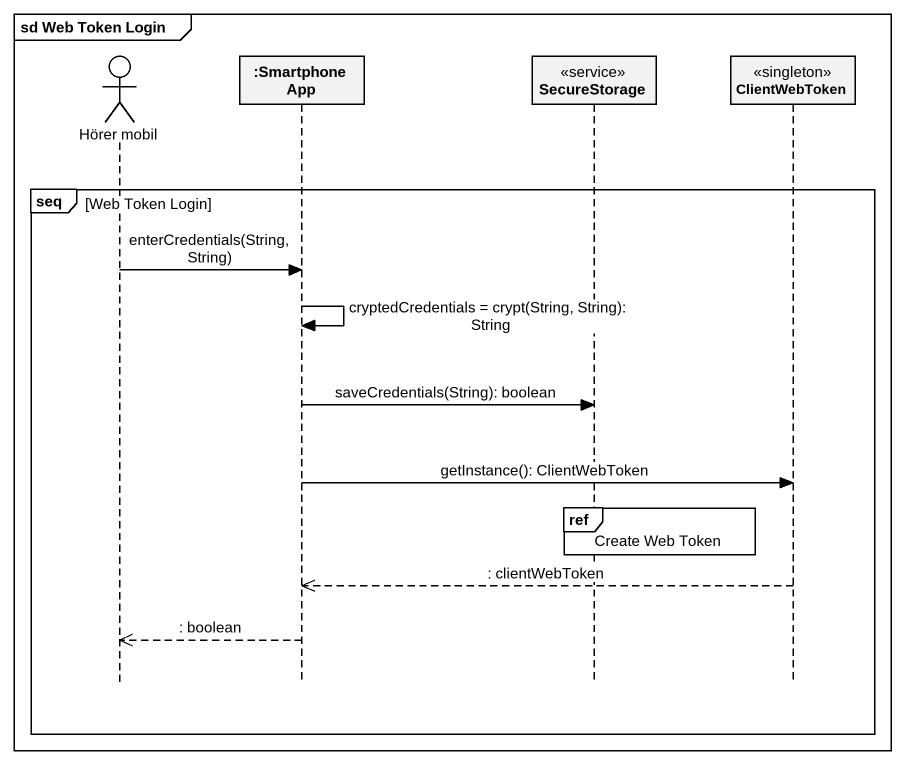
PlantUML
@startuml
mainframe sd Web Token Login
hide footbox
actor "Hörer mobil" as Hörer_mobil
participant ":Smartphone App" as Smartphone_App
participant SecureStorage <<service>>
participant ClientWebToken <<singleton>>

group seq [Web Token Login]
  Hörer_mobil -> Smartphone_App : enterCredentials(String, String)
  Smartphone_App -> Smartphone_App : cryptedCredentials = crypt(String, String): String
  Smartphone_App -> SecureStorage : saveCredentials(String): boolean
  Smartphone_App -> ClientWebToken : getInstance(): ClientWebToken
  ref over SecureStorage : Create Web Token
  ClientWebToken -->> Smartphone_App : : clientWebToken
  Smartphone_App -->> Hörer_mobil : : boolean
end
@enduml
